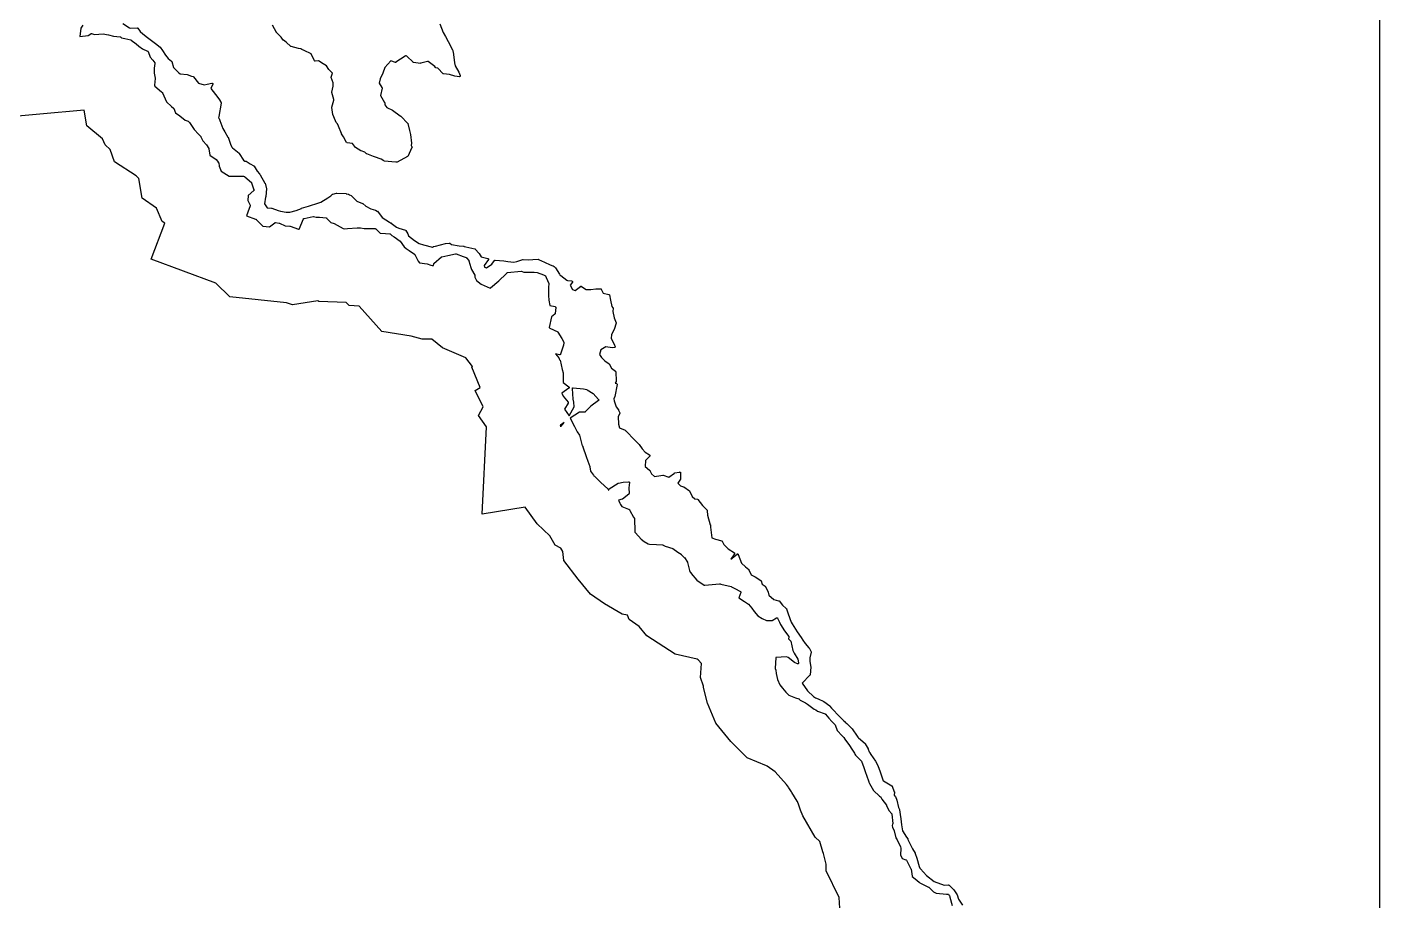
# Model space of a CAD drawing. Header units: millimetres. Extents: x 0 to 500, y 0 to 700.
# Drawn here: x 371.7 to 500, y 169.3 to 252.1 of the extents above; entities that cross this region are included whole.
import ezdxf

# ---------------------------------------------------------------- set-up
doc = ezdxf.new("R2010")
doc.units = ezdxf.units.MM
for name, color, linetype in [('CORTE', 1, 'Continuous'), ('GRABADO', 5, 'Continuous'), ('HOJA', 8, 'Continuous')]:
    doc.layers.add(name, color=color, linetype=linetype)

msp = doc.modelspace()

# ---------------------------------------------------------------- linework, layer by layer
at = {"layer": 'CORTE'}
for points in [[(380.82, 252.46), (381.45, 252.06), (381.56, 252.03), (382.17, 252.05), (382.17, 252.05), (382.18, 252.05), (382.19, 252.05), (382.19, 252.05), (382.2, 252.04), (382.21, 252.04), (382.21, 252.03), (382.22, 252.03), (382.23, 252.02), (382.23, 252.02), (382.45, 251.71), (382.7, 251.49), (383.15, 251.12), (383.53, 250.84), (383.9, 250.57), (383.91, 250.57), (384.35, 250.21), (384.35, 250.21), (384.36, 250.21), (384.36, 250.2), (384.57, 249.89), (384.86, 249.46), (385.1, 249.13), (385.43, 248.88), (385.44, 248.88), (385.44, 248.88), (385.44, 248.87), (385.45, 248.86), (385.45, 248.86), (385.46, 248.85), (385.46, 248.85), (385.6, 248.29), (386.11, 247.77), (386.24, 247.7), (386.9, 247.61), (386.9, 247.61), (386.91, 247.61), (387.31, 247.46), (387.48, 247.44), (387.49, 247.44), (387.49, 247.43), (387.5, 247.43), (387.5, 247.43), (387.51, 247.42), (387.52, 247.42), (387.52, 247.41), (387.52, 247.41), (387.99, 246.8), (388.51, 246.64), (388.81, 246.71), (389.24, 246.81), (389.25, 246.81), (389.25, 246.81), (389.26, 246.81), (389.27, 246.81), (389.27, 246.81), (389.28, 246.81), (389.29, 246.8), (389.3, 246.8), (389.3, 246.8), (389.31, 246.79), (389.31, 246.79), (389.32, 246.78), (389.32, 246.77), (389.32, 246.77), (389.33, 246.76), (389.33, 246.75), (389.33, 246.74), (389.33, 246.74), (389.33, 246.73), (389.33, 246.72), (389.33, 246.72), (389.33, 246.71), (389.16, 246.31), (389.59, 245.74), (390, 245.18), (390.01, 245.17), (390.11, 245), (390.13, 244.97), (390.14, 244.96), (390.14, 244.95), (390.14, 244.95), (390.14, 244.94), (390.14, 244.93), (390.14, 244.92), (390.14, 244.92), (389.91, 243.65), (389.91, 243.64), (389.88, 243.53), (389.93, 243.46), (389.93, 243.46), (389.93, 243.45), (389.94, 243.45), (390.02, 243.26), (390.02, 243.25), (390.29, 242.49), (390.48, 242.18), (390.78, 241.68), (390.78, 241.68), (390.79, 241.67), (391.02, 241.01), (391.1, 240.8), (391.14, 240.75), (391.15, 240.75), (391.15, 240.74), (391.2, 240.66), (391.84, 240.16), (391.84, 240.16), (391.85, 240.15), (391.85, 240.14), (392.25, 239.5), (392.37, 239.42), (392.46, 239.42), (392.47, 239.42), (392.48, 239.41), (392.48, 239.41), (392.49, 239.41), (392.49, 239.4), (392.87, 239.16), (393.24, 238.96), (393.24, 238.95), (393.25, 238.95), (393.25, 238.94), (393.26, 238.94), (393.26, 238.93), (393.56, 238.47), (393.76, 238.2), (393.79, 238.17), (393.79, 238.17), (393.8, 238.17), (393.8, 238.16), (393.8, 238.15), (393.83, 238.1), (394.29, 237.33), (394.29, 237.33), (394.3, 237.32), (394.3, 237.32), (394.43, 236.79), (394.43, 236.79), (394.43, 236.78), (394.43, 236.78), (394.36, 236.06), (394.36, 236.06), (394.36, 236.04), (394.35, 236.01), (394.25, 235.35), (394.51, 234.99), (394.91, 234.97), (394.92, 234.97), (394.93, 234.96), (395.54, 234.73), (395.77, 234.68), (396.31, 234.57), (396.66, 234.58), (397.25, 234.73), (397.74, 234.93), (397.74, 234.94), (398.41, 235.14), (398.59, 235.21), (399.21, 235.39), (399.58, 235.53), (400.26, 235.95), (400.53, 236.13), (400.7, 236.27), (400.7, 236.28), (400.71, 236.28), (400.71, 236.28), (400.72, 236.28), (400.73, 236.29), (401.07, 236.37), (401.07, 236.37), (401.08, 236.37), (401.09, 236.37), (401.97, 236.33), (401.98, 236.32), (401.98, 236.32), (402.19, 236.28), (402.2, 236.28), (402.2, 236.28), (402.21, 236.27), (402.29, 236.22), (402.45, 236.15), (402.45, 236.15), (402.46, 236.14), (402.46, 236.14), (402.99, 235.61), (403.55, 235.41), (403.56, 235.41), (403.56, 235.41), (403.56, 235.4), (403.57, 235.4), (403.86, 235.16), (404.33, 234.89), (404.76, 234.78), (404.76, 234.77), (404.77, 234.77), (404.77, 234.77), (404.93, 234.68), (404.93, 234.68), (404.94, 234.67), (404.94, 234.66), (404.95, 234.66), (405.4, 234.06), (406.11, 233.62), (406.11, 233.62), (406.12, 233.61), (406.17, 233.56), (406.22, 233.55), (406.23, 233.55), (406.23, 233.55), (406.24, 233.55), (406.25, 233.55), (406.25, 233.54), (406.26, 233.54), (406.75, 233.14), (406.97, 233.05), (407.6, 232.86), (407.61, 232.86), (407.61, 232.85), (407.62, 232.85), (407.63, 232.84), (407.63, 232.84), (407.64, 232.83), (407.64, 232.83), (407.83, 232.53), (407.83, 232.53), (407.83, 232.52), (407.91, 232.33), (408.45, 231.89), (408.92, 231.6), (409.32, 231.48), (410.16, 231.27), (410.27, 231.31), (410.28, 231.31), (410.46, 231.35), (411.39, 231.6), (411.4, 231.6), (411.75, 231.65), (411.75, 231.65), (411.76, 231.65), (411.77, 231.65), (411.77, 231.65), (411.78, 231.64), (411.79, 231.64), (411.8, 231.64), (411.8, 231.63), (411.97, 231.5), (412.71, 231.38), (413.11, 231.35), (413.11, 231.35), (413.12, 231.35), (413.13, 231.35), (413.18, 231.33), (413.32, 231.28), (414.18, 231.11), (414.19, 231.1), (414.19, 231.1), (414.2, 231.1), (414.2, 231.1), (414.21, 231.09), (414.21, 231.09), (414.22, 231.08), (414.59, 230.67), (414.59, 230.67), (414.59, 230.66), (414.78, 230.35), (415.42, 230.19), (415.43, 230.19), (415.44, 230.19), (415.44, 230.18), (415.45, 230.18), (415.46, 230.17), (415.46, 230.17), (415.46, 230.16), (415.47, 230.16), (415.47, 230.15), (415.48, 230.14), (415.48, 230.14), (415.48, 230.13), (415.48, 230.12), (415.48, 230.12), (415.48, 230.11), (415.48, 230.1), (415.47, 230.09), (415.47, 230.08), (415.06, 229.51), (415.11, 229.36), (415.28, 229.3), (415.81, 229.66), (416.05, 230.01), (416.06, 230.01), (416.06, 230.02), (416.07, 230.03), (416.08, 230.03), (416.09, 230.04), (416.09, 230.04), (416.1, 230.04), (416.11, 230.04), (416.11, 230.04), (416.12, 230.04), (416.94, 229.95), (416.95, 229.95), (417.32, 229.89), (417.88, 229.84), (418.17, 229.89), (418.74, 230.08), (418.74, 230.08), (418.75, 230.08), (418.76, 230.08), (418.76, 230.08), (419.23, 230.07), (419.68, 230.08), (420.19, 230.11), (420.2, 230.11), (420.21, 230.11), (420.22, 230.11), (420.22, 230.1), (420.79, 229.83), (421.32, 229.58), (421.59, 229.5), (421.59, 229.5), (421.6, 229.5), (421.6, 229.49), (421.71, 229.43), (421.71, 229.43), (421.72, 229.42), (421.72, 229.42), (421.81, 229.32), (421.82, 229.31), (421.82, 229.31), (422.21, 228.69), (422.25, 228.63), (422.33, 228.57), (422.91, 228.14), (422.98, 228.11), (423.38, 228.06), (423.39, 228.05), (423.39, 228.05), (423.4, 228.05), (423.41, 228.05), (423.41, 228.04), (423.42, 228.03), (423.42, 228.03), (423.43, 228.02), (423.43, 228.02), (423.43, 228.01), (423.44, 228), (423.44, 228), (423.44, 227.99), (423.44, 227.98), (423.44, 227.98), (423.44, 227.97), (423.43, 227.96), (423.43, 227.95), (423.43, 227.94), (423.23, 227.65), (423.46, 227.24), (423.71, 227.16), (424.2, 227.54), (424.21, 227.55), (424.21, 227.55), (424.22, 227.55), (424.22, 227.56), (424.23, 227.56), (424.24, 227.56), (424.25, 227.56), (424.26, 227.56), (424.26, 227.56), (424.27, 227.55), (424.28, 227.55), (424.28, 227.55), (424.29, 227.54), (424.73, 227.24), (425.19, 227.24), (425.65, 227.32), (425.65, 227.32), (426.1, 227.32), (426.11, 227.32), (426.12, 227.32), (426.12, 227.32), (426.13, 227.32), (426.14, 227.32), (426.14, 227.31), (426.15, 227.31), (426.15, 227.3), (426.16, 227.3), (426.16, 227.29), (426.17, 227.28), (426.17, 227.28), (426.34, 226.89), (426.88, 226.78), (426.89, 226.78), (426.89, 226.77), (426.9, 226.77), (426.9, 226.77), (426.91, 226.76), (426.92, 226.76), (426.92, 226.75), (426.93, 226.75), (426.93, 226.74), (426.93, 226.74), (426.94, 226.73), (427.06, 226.22), (427.16, 225.65), (427.27, 225.52), (427.28, 225.52), (427.28, 225.51), (427.29, 225.51), (427.29, 225.5), (427.29, 225.49), (427.29, 225.49), (427.29, 225.48), (427.29, 225.47), (427.28, 225.17), (427.39, 224.55), (427.57, 224.1), (427.57, 224.09), (427.57, 224.08), (427.57, 224.08), (427.57, 224.07), (427.57, 224.06), (427.57, 224.05), (427.38, 223.46), (427.38, 223.45), (427.15, 222.97), (427.1, 222.61), (427.43, 222), (427.43, 221.99), (427.43, 221.98), (427.48, 221.83), (427.48, 221.83), (427.49, 221.82), (427.49, 221.82), (427.49, 221.81), (427.48, 221.8), (427.48, 221.79), (427.48, 221.78), (427.48, 221.78), (427.47, 221.77), (427.47, 221.76), (427.46, 221.76), (427.46, 221.75), (427.46, 221.75), (427.45, 221.75), (427.44, 221.74), (427.43, 221.74), (427.42, 221.74), (427.42, 221.74), (427.2, 221.72), (427.2, 221.72), (427.19, 221.72), (426.61, 221.81), (426.13, 221.54), (426, 221.08), (426.21, 220.8), (426.51, 220.5), (426.91, 220.21), (426.91, 220.21), (426.92, 220.2), (426.92, 220.19), (426.93, 220.19), (427.14, 219.79), (427.51, 219.5), (427.51, 219.49), (427.52, 219.49), (427.52, 219.48), (427.53, 219.47), (427.53, 219.47), (427.53, 219.46), (427.54, 219.45), (427.54, 219.45), (427.6, 218.56), (427.6, 218.56), (427.59, 218.54), (427.59, 218.53), (427.59, 218.52), (427.59, 218.52), (427.5, 218.38), (427.62, 218.33), (427.63, 218.33), (427.63, 218.33), (427.64, 218.32), (427.65, 218.32), (427.65, 218.31), (427.66, 218.31), (427.66, 218.3), (427.66, 218.29), (427.67, 218.29), (427.67, 218.28), (427.67, 218.27), (427.67, 218.26), (427.67, 218.25), (427.47, 217.1), (427.46, 217.09), (427.37, 216.89), (427.39, 216.69), (427.57, 216.13), (427.8, 215.83), (427.8, 215.83), (427.81, 215.82), (427.93, 215.56), (427.93, 215.56), (427.93, 215.55), (427.93, 215.54), (427.93, 215.53), (427.93, 215.52), (427.93, 215.52), (427.93, 215.51), (427.93, 215.51), (427.93, 215.5), (427.79, 215.2), (427.8, 214.47), (427.89, 214.15), (428.44, 213.9), (428.44, 213.9), (428.45, 213.89), (428.45, 213.89), (428.46, 213.89), (428.75, 213.59), (429.09, 213.21), (429.44, 212.86), (429.76, 212.57), (429.77, 212.57), (429.77, 212.56), (430.05, 212.14), (430.32, 211.82), (430.75, 211.57), (430.76, 211.56), (430.76, 211.56), (430.77, 211.55), (430.77, 211.55), (430.78, 211.54), (430.78, 211.53), (430.78, 211.53), (430.79, 211.52), (430.79, 211.52), (430.79, 211.51), (430.79, 211.5), (430.79, 211.49), (430.79, 211.49), (430.79, 211.48), (430.78, 211.47), (430.78, 211.46), (430.78, 211.46), (430.77, 211.45), (430.36, 211.04), (430.32, 210.47), (430.76, 210.13), (430.76, 210.13), (430.77, 210.12), (430.77, 210.11), (430.78, 210.11), (430.78, 210.1), (430.93, 209.79), (431.21, 209.51), (431.81, 209.61), (432, 209.66), (432, 209.66), (432.01, 209.66), (432.02, 209.66), (432.03, 209.66), (432.04, 209.65), (432.59, 209.46), (433.1, 209.85), (433.11, 209.85), (433.11, 209.85), (433.12, 209.86), (433.13, 209.86), (433.13, 209.86), (433.6, 209.94), (433.61, 209.95), (433.62, 209.95), (433.62, 209.95), (433.63, 209.95), (433.63, 209.94), (433.64, 209.94), (433.65, 209.94), (433.66, 209.93), (433.66, 209.93), (433.67, 209.92), (433.67, 209.92), (433.68, 209.91), (433.68, 209.91), (433.68, 209.9), (433.69, 209.9), (433.69, 209.89), (433.69, 209.88), (433.7, 209.31), (433.7, 209.31), (433.7, 209.3), (433.7, 209.29), (433.69, 209.28), (433.69, 209.27), (433.69, 209.27), (433.44, 208.89), (433.68, 208.65), (433.98, 208.55), (433.98, 208.55), (433.99, 208.54), (433.99, 208.54), (434.53, 208.18), (434.53, 208.18), (434.54, 208.18), (434.54, 208.17), (434.55, 208.16), (434.55, 208.16), (434.55, 208.15), (434.78, 207.63), (435.05, 207.42), (435.29, 207.37), (435.29, 207.37), (435.3, 207.37), (435.31, 207.36), (435.31, 207.36), (435.32, 207.36), (435.32, 207.35), (435.33, 207.35), (435.33, 207.34), (435.76, 206.77), (436.2, 206.33), (436.2, 206.33), (436.2, 206.32), (436.21, 206.31), (436.21, 206.31), (436.21, 206.3), (436.21, 206.3), (436.22, 206.29), (436.22, 206.28), (436.23, 205.87), (436.51, 204.94), (436.52, 204.94), (436.52, 204.93), (436.52, 204.92), (436.52, 204.89), (436.52, 204.87), (436.52, 204.86), (436.54, 204.71), (436.65, 203.72), (437.01, 203.57), (437.59, 203.42), (437.59, 203.42), (437.61, 203.42), (437.61, 203.41), (437.62, 203.41), (437.62, 203.4), (437.63, 203.4), (437.63, 203.39), (437.64, 203.39), (437.8, 203.07), (438.2, 202.68), (438.79, 202.29), (438.79, 202.28), (438.8, 202.28), (438.8, 202.28), (438.81, 202.27), (438.81, 202.26), (438.82, 202.25), (438.82, 202.24), (438.82, 202.23), (438.82, 202.22), (438.82, 202.21), (438.81, 202.2), (438.81, 202.19), (438.47, 201.68), (439.05, 202.17), (439.05, 202.17), (439.06, 202.18), (439.07, 202.18), (439.08, 202.18), (439.09, 202.19), (439.1, 202.18), (439.1, 202.18), (439.11, 202.18), (439.12, 202.18), (439.13, 202.18), (439.13, 202.17), (439.14, 202.17), (439.14, 202.16), (439.15, 202.16), (439.15, 202.15), (439.16, 202.14), (439.16, 202.14), (439.48, 201.31), (439.84, 200.95), (440.15, 200.7), (440.16, 200.69), (440.16, 200.69), (440.17, 200.69), (440.17, 200.68), (440.17, 200.68), (440.4, 200.21), (440.76, 200.02), (440.77, 200.01), (441.3, 199.66), (441.3, 199.65), (441.31, 199.65), (441.31, 199.65), (441.32, 199.64), (441.32, 199.63), (441.33, 199.62), (441.33, 199.62), (441.42, 199.32), (441.71, 199.12), (441.72, 199.11), (441.72, 199.11), (441.73, 199.1), (441.73, 199.09), (441.74, 199.09), (442, 198.57), (442, 198.57), (442, 198.56), (442.06, 198.28), (442.53, 197.86), (442.99, 197.75), (443, 197.75), (443.01, 197.74), (443.01, 197.74), (443.02, 197.73), (443.02, 197.73), (443.03, 197.73), (443.36, 197.34), (443.71, 197.01), (443.72, 197.01), (443.72, 197), (443.73, 197), (443.73, 196.99), (443.73, 196.99), (443.89, 196.52), (444.18, 195.71), (444.23, 195.61), (444.24, 195.59), (444.27, 195.55), (444.27, 195.55), (444.75, 194.79), (445.11, 194.27), (445.28, 194.01), (445.52, 193.68), (445.86, 193.29), (445.87, 193.28), (445.87, 193.28), (446.07, 192.92), (446.07, 192.91), (446.08, 192.91), (446.08, 192.9), (446.08, 192.89), (446.08, 192.88), (446.08, 192.88), (446.08, 192.87), (446.08, 192.86), (445.94, 192.35), (445.94, 192), (446.03, 191.46), (446.03, 191.45), (446.03, 191.44), (445.98, 190.73), (445.98, 190.73), (445.98, 190.72), (445.98, 190.71), (445.97, 190.7), (445.97, 190.7), (445.97, 190.69), (445.96, 190.69), (445.21, 189.94), (445.71, 189.21), (446.3, 188.68), (446.39, 188.61), (446.4, 188.61), (446.47, 188.56), (446.74, 188.44), (447.28, 188.2), (447.28, 188.19), (447.29, 188.19), (447.83, 187.78), (447.84, 187.78), (447.84, 187.77), (447.85, 187.77), (447.99, 187.56), (448.16, 187.41), (448.16, 187.41), (448.64, 186.9), (449.14, 186.39), (449.3, 186.26), (449.3, 186.26), (449.31, 186.25), (449.44, 186.1), (449.96, 185.61), (449.97, 185.61), (449.97, 185.6), (450.44, 184.9), (450.51, 184.83), (450.51, 184.83), (450.51, 184.83), (450.55, 184.76), (451.18, 184.21), (451.19, 184.21), (451.19, 184.2), (451.2, 184.2), (451.48, 183.7), (451.48, 183.69), (451.49, 183.69), (451.57, 183.42), (451.64, 183.35), (451.64, 183.35), (451.64, 183.34), (451.65, 183.33), (451.65, 183.33), (451.72, 183.17), (452.16, 182.55), (452.17, 182.54), (452.43, 182.06), (452.44, 182.06), (452.44, 182.05), (452.57, 181.62), (452.91, 180.69), (452.91, 180.69), (452.91, 180.69), (452.92, 180.69), (452.92, 180.69), (453.71, 180.21), (453.72, 180.21), (453.73, 180.21), (453.73, 180.2), (453.73, 180.2), (453.74, 180.19), (453.74, 180.18), (453.74, 180.18), (453.95, 179.65), (453.95, 179.64), (453.96, 179.63), (453.96, 179.63), (453.96, 179.62), (453.95, 179.33), (454.05, 179.2), (454.06, 179.19), (454.06, 179.18), (454.19, 178.86), (454.2, 178.85), (454.36, 178.16), (454.44, 177.95), (454.45, 177.94), (454.45, 177.94), (454.51, 177.5), (454.58, 177.07), (454.58, 177.07), (454.64, 176.52), (454.74, 175.93), (455.12, 175.35), (455.23, 175.18), (455.23, 175.17), (455.25, 175.14), (455.25, 175.13), (455.28, 175.06), (455.67, 174.25), (455.93, 173.81), (455.94, 173.8), (455.94, 173.8), (456.1, 173.36), (456.1, 173.36), (456.32, 172.56), (456.39, 172.41), (456.39, 172.41), (456.39, 172.4), (456.4, 172.36), (456.44, 172.34), (456.44, 172.33), (457.02, 171.71), (457.73, 171.14), (457.73, 171.14), (457.74, 171.14), (457.75, 171.13), (457.75, 171.13), (458.67, 170.8), (459.1, 170.81), (459.12, 170.81), (459.13, 170.81), (459.13, 170.8), (459.14, 170.8), (459.15, 170.8), (459.15, 170.79), (459.15, 170.79), (459.61, 170.36), (459.61, 170.36), (459.61, 170.35), (459.93, 169.89), (459.93, 169.88), (459.93, 169.87), (459.93, 169.87), (460.04, 169.45), (460.42, 168.9)], [(410.86, 252.41), (411.17, 251.59), (411.4, 251.22), (411.41, 251.22), (411.65, 250.75), (412.06, 249.95), (412.09, 249.89), (412.09, 249.89), (412.11, 249.85), (412.11, 249.84), (412.11, 249.84), (412.13, 249.76), (412.27, 248.73), (412.33, 248.44), (412.67, 247.85), (412.67, 247.85), (412.68, 247.85), (412.81, 247.52), (412.81, 247.51), (412.81, 247.5), (412.81, 247.5), (412.81, 247.49), (412.81, 247.48), (412.81, 247.47), (412.81, 247.47), (412.81, 247.46), (412.8, 247.45), (412.8, 247.45), (412.79, 247.44), (412.79, 247.43), (412.77, 247.42), (412.76, 247.42), (412.75, 247.42), (412.75, 247.42), (412.74, 247.41), (412.73, 247.41), (412.3, 247.45), (412.3, 247.45), (412.29, 247.45), (411.78, 247.62), (411.22, 247.68), (411.21, 247.68), (411.21, 247.68), (411.2, 247.68), (411.2, 247.69), (411.19, 247.69), (411.18, 247.69), (411.18, 247.7), (410.67, 248.21), (410.48, 248.27), (410.48, 248.27), (410.47, 248.28), (410.47, 248.28), (410.46, 248.28), (410.46, 248.29), (410.45, 248.29), (410.38, 248.39), (409.75, 248.86), (409.7, 248.87), (409.05, 248.69), (409.05, 248.69), (409.04, 248.69), (409.03, 248.68), (408.37, 248.76), (408.37, 248.76), (408.36, 248.76), (408.35, 248.77), (408.34, 248.77), (408.33, 248.78), (408.33, 248.78), (407.74, 249.37), (407.67, 249.39), (407.67, 249.39), (407.66, 249.4), (407.66, 249.4), (407.65, 249.4), (407.65, 249.41), (407.63, 249.42), (407.63, 249.42), (407.61, 249.38), (407.61, 249.38), (407.6, 249.37), (407.6, 249.36), (407.59, 249.36), (407.59, 249.35), (407.59, 249.35), (406.71, 248.78), (406.71, 248.77), (406.7, 248.77), (406.69, 248.77), (406.68, 248.77), (406.68, 248.77), (406.66, 248.77), (406.65, 248.77), (406.65, 248.77), (406.22, 248.92), (405.66, 248.3), (405.45, 247.76), (405.45, 247.75), (405.2, 247.21), (405.11, 246.8), (405.38, 246.39), (405.38, 246.38), (405.38, 246.38), (405.39, 246.37), (405.39, 246.36), (405.39, 246.36), (405.39, 246.34), (405.39, 246.33), (405.23, 245.64), (405.23, 245.64), (405.63, 244.98), (405.64, 244.98), (405.64, 244.97), (405.64, 244.96), (405.64, 244.95), (405.64, 244.95), (405.65, 244.74), (405.83, 244.51), (406.38, 244.24), (406.38, 244.24), (407.12, 243.71), (407.15, 243.69), (407.16, 243.69), (407.17, 243.68), (407.17, 243.67), (407.19, 243.65), (407.81, 243.02), (407.82, 243.02), (407.82, 243.01), (407.83, 243.01), (407.83, 243), (407.83, 242.99), (408, 242.32), (408.1, 241.94), (408.1, 241.93), (408.19, 241.12), (408.19, 241.11), (408.19, 241.1), (408.19, 241.1), (408.14, 240.9), (408.22, 240.78), (408.22, 240.78), (408.22, 240.77), (408.23, 240.76), (408.23, 240.76), (408.23, 240.75), (408.23, 240.74), (408.23, 240.74), (408.23, 240.73), (408.22, 240.72), (407.82, 239.86), (407.82, 239.86), (407.81, 239.85), (407.81, 239.85), (407.8, 239.84), (407.79, 239.84), (406.82, 239.31), (406.81, 239.31), (406.81, 239.3), (406.8, 239.3), (406.79, 239.3), (406.78, 239.3), (406.78, 239.3), (406.77, 239.3), (406.76, 239.3), (406.76, 239.3), (406.75, 239.31), (406.75, 239.31), (406.74, 239.31), (406.73, 239.31), (406.73, 239.3), (406.72, 239.3), (406.71, 239.3), (406.7, 239.3), (406.7, 239.3), (405.59, 239.42), (405.58, 239.42), (405.58, 239.43), (405.57, 239.43), (405.56, 239.43), (405.56, 239.43), (405.31, 239.6), (404.67, 239.83), (404.58, 239.84), (404.57, 239.84), (404.57, 239.84), (403.93, 240.11), (403.93, 240.12), (403.92, 240.12), (403.92, 240.12), (403.76, 240.25), (403.4, 240.39), (403.4, 240.39), (403.39, 240.4), (402.88, 240.69), (402.88, 240.69), (402.87, 240.7), (402.87, 240.7), (402.86, 240.71), (402.58, 241.08), (402.08, 241.16), (402.08, 241.16), (402.07, 241.16), (402.06, 241.17), (402.05, 241.17), (402.05, 241.17), (402.04, 241.18), (402.04, 241.18), (402.03, 241.19), (402.03, 241.19), (401.72, 241.7), (401.53, 242.01), (401.53, 242.01), (401.53, 242.02), (401.27, 242.74), (401.16, 242.94), (401.05, 243.06), (401.04, 243.06), (401.04, 243.07), (401.04, 243.07), (401.03, 243.08), (400.81, 243.6), (400.71, 243.82), (400.71, 243.83), (400.71, 243.84), (400.71, 243.84), (400.64, 244.5), (400.64, 244.5), (400.64, 244.51), (400.64, 244.52), (400.64, 244.52), (400.83, 245.18), (400.81, 245.24), (400.64, 245.92), (400.64, 245.92), (400.64, 245.93), (400.64, 245.94), (400.64, 245.95), (400.76, 246.53), (400.74, 246.82), (400.55, 247.33), (400.55, 247.33), (400.55, 247.34), (400.55, 247.35), (400.54, 247.36), (400.55, 247.36), (400.55, 247.37), (400.55, 247.38), (400.68, 247.75), (400.34, 248.09), (400.34, 248.09), (400.34, 248.09), (400.13, 248.44), (399.79, 248.65), (399.35, 248.91), (399.05, 248.89), (399.05, 248.89), (399.04, 248.89), (399.03, 248.89), (399.02, 248.89), (399.02, 248.89), (399.01, 248.89), (399, 248.9), (399, 248.9), (398.99, 248.91), (398.99, 248.91), (398.98, 248.92), (398.98, 248.93), (398.66, 249.59), (398, 249.91), (397.79, 249.99), (397.78, 249.99), (397.78, 249.99), (397.69, 250.05), (397.48, 250.08), (397.48, 250.08), (396.78, 250.28), (396.77, 250.28), (396.77, 250.29), (396.76, 250.29), (396.75, 250.29), (396.3, 250.68), (396.03, 250.87), (396.02, 250.88), (396.02, 250.88), (396.01, 250.89), (395.82, 251.16), (395.4, 251.58), (395.4, 251.58), (395.4, 251.59), (395.39, 251.59), (395.01, 252.3)], [(448.81, 168.1), (448.74, 169.62), (447.48, 172.14), (447.5, 172.79), (447.25, 173.8), (447.19, 173.96), (446.89, 174.94), (446.44, 175.35), (445.29, 177.36), (445.07, 177.9), (444.99, 178.1), (444.9, 178.36), (444.77, 178.71), (444.74, 178.74), (444.24, 179.56), (444.2, 179.63), (443.96, 180.02), (443.91, 180.09), (443.74, 180.32), (442.65, 181.53), (441.91, 182.06), (441.83, 182.11), (440.01, 182.85), (438.45, 184.4), (437.9, 185.09), (437.05, 186.16), (436.24, 188.04), (435.87, 189.52), (435.85, 189.66), (435.59, 190.47), (435.67, 191.8), (435.37, 192.15), (435.26, 192.21), (433.19, 192.68), (430.48, 194.42), (429.77, 195.31), (428.82, 195.97), (428.66, 196.38), (428.16, 196.48), (426.47, 197.46), (425.16, 198.38), (423.97, 199.79), (422.63, 201.55), (422.53, 202.41), (422.34, 202.73), (421.8, 203.02), (421.29, 203.9), (420.11, 205.05), (418.96, 206.63), (414.89, 205.95), (415.28, 214.23), (414.53, 215.3), (414.96, 216.14), (414.22, 217.67), (414.68, 217.96), (413.9, 219.9), (413.96, 219.94), (413.33, 220.76), (411.12, 221.71), (410.11, 222.53), (409.18, 222.53), (408.14, 222.82), (405.37, 223.27), (403.23, 225.68), (402.28, 225.73), (401.99, 226), (399.39, 226.11), (399.29, 226.18), (396.9, 225.78), (396.32, 225.97), (390.97, 226.56), (389.62, 227.85), (383.49, 230.11), (384.78, 233.53), (384.53, 233.68), (384.01, 234.95), (382.63, 235.9), (382.33, 237.76), (382.09, 238.03), (380.02, 239.36), (379.6, 240.5), (379.15, 240.96), (378.87, 241.54), (377.4, 242.77), (377.13, 244.24), (368.7, 243.48)]]:
    msp.add_lwpolyline(points, dxfattribs=at)
at = {"layer": 'GRABADO'}
msp.add_lwpolyline([(377.03, 252.3), (376.82, 252.01), (376.73, 251.24), (377.52, 251.31), (377.79, 251.49), (377.8, 251.5), (377.8, 251.5), (377.81, 251.5), (377.82, 251.5), (377.83, 251.51), (377.83, 251.51), (377.84, 251.51), (377.85, 251.5), (378.14, 251.41), (378.95, 251.48), (378.95, 251.48), (378.96, 251.48), (379.27, 251.42), (379.44, 251.39), (379.44, 251.39), (379.92, 251.26), (380.55, 251.19), (380.55, 251.19), (380.56, 251.19), (380.56, 251.19), (380.57, 251.18), (380.58, 251.18), (380.69, 251.1), (380.99, 251.03), (381.57, 250.9), (381.58, 250.9), (381.59, 250.89), (381.59, 250.89), (381.6, 250.89), (382.08, 250.53), (382.34, 250.31), (382.66, 250.07), (383.16, 249.85), (383.16, 249.85), (383.17, 249.84), (383.18, 249.84), (383.18, 249.83), (383.19, 249.83), (383.19, 249.82), (383.19, 249.82), (383.2, 249.81), (383.41, 249.27), (383.64, 248.97), (383.83, 248.72), (383.83, 248.72), (383.83, 248.71), (383.84, 248.7), (383.84, 248.7), (383.84, 248.69), (383.84, 248.68), (383.84, 248.67), (383.84, 248.67), (383.77, 248.23), (383.78, 247.75), (383.87, 247.27), (383.87, 247.26), (383.87, 247.25), (383.81, 246.62), (383.83, 246.52), (384.47, 245.99), (384.52, 245.96), (384.53, 245.95), (384.53, 245.95), (384.54, 245.94), (384.55, 245.93), (384.55, 245.92), (384.56, 245.92), (384.56, 245.91), (384.56, 245.91), (384.56, 245.9), (384.56, 245.89), (384.96, 245.04), (385.41, 244.59), (385.62, 244.42), (385.63, 244.42), (385.63, 244.41), (385.64, 244.41), (385.64, 244.4), (385.64, 244.4), (385.64, 244.39), (385.79, 243.98), (386.21, 243.71), (386.21, 243.7), (386.72, 243.3), (386.99, 243.21), (387, 243.21), (387.01, 243.21), (387.01, 243.2), (387.02, 243.2), (387.02, 243.19), (387.13, 243.09), (387.13, 243.08), (387.14, 243.08), (387.56, 242.41), (387.97, 241.96), (388.2, 241.75), (388.2, 241.75), (388.21, 241.74), (388.21, 241.74), (388.21, 241.73), (388.41, 241.33), (388.73, 240.96), (388.73, 240.96), (388.96, 240.61), (388.97, 240.61), (388.97, 240.6), (388.97, 240.59), (388.97, 240.58), (389.07, 239.97), (389.66, 239.57), (389.66, 239.56), (389.66, 239.56), (389.67, 239.56), (389.8, 239.41), (389.8, 239.4), (389.89, 239.26), (389.89, 239.26), (389.89, 239.25), (389.89, 239.25), (389.9, 239.24), (389.95, 238.93), (390.15, 238.45), (390.9, 237.98), (390.92, 237.98), (391, 237.98), (392.22, 237.99), (392.23, 237.99), (392.24, 237.99), (392.24, 237.99), (392.25, 237.98), (392.35, 237.95), (392.35, 237.94), (392.36, 237.94), (392.36, 237.94), (392.37, 237.93), (393, 237.39), (393.01, 237.38), (393.01, 237.38), (393.01, 237.37), (393.02, 237.36), (393.02, 237.36), (393.24, 236.69), (393.25, 236.69), (393.25, 236.68), (393.25, 236.67), (393.25, 236.66), (393.24, 236.65), (393.24, 236.64), (393.23, 236.63), (393.23, 236.62), (393.22, 236.62), (392.68, 236.14), (392.67, 235.68), (392.89, 235.24), (392.89, 235.24), (392.89, 235.23), (392.89, 235.22), (392.89, 235.22), (392.89, 235.21), (392.89, 235.2), (392.89, 235.19), (392.89, 235.18), (392.66, 234.59), (392.53, 234.24), (393.39, 233.92), (393.41, 233.91), (393.42, 233.91), (393.42, 233.91), (393.42, 233.91), (393.43, 233.91), (393.43, 233.9), (393.44, 233.9), (393.45, 233.9), (393.45, 233.89), (393.46, 233.89), (394.08, 233.26), (394.72, 233.19), (395.22, 233.58), (395.23, 233.58), (395.24, 233.59), (395.24, 233.59), (395.25, 233.59), (395.26, 233.59), (395.26, 233.59), (395.27, 233.59), (395.28, 233.59), (395.64, 233.53), (395.65, 233.53), (395.65, 233.53), (395.66, 233.53), (396.2, 233.28), (396.66, 233.24), (396.66, 233.24), (396.67, 233.24), (397.47, 232.97), (397.53, 232.98), (397.95, 233.94), (397.95, 233.95), (397.95, 233.96), (397.96, 233.96), (397.97, 233.97), (397.97, 233.98), (397.99, 233.98), (398, 233.99), (398, 233.99), (398.86, 234.16), (398.87, 234.16), (398.88, 234.16), (398.88, 234.16), (398.89, 234.16), (399.13, 234.11), (399.47, 234.11), (399.47, 234.11), (400.08, 234.04), (400.09, 234.04), (400.1, 234.04), (400.11, 234.03), (400.11, 234.03), (400.12, 234.03), (400.12, 234.02), (400.54, 233.6), (400.86, 233.49), (400.86, 233.49), (401.43, 233.2), (401.43, 233.19), (401.69, 233.02), (401.87, 233.01), (402.1, 233.04), (402.1, 233.04), (403.04, 233.09), (403.31, 233.1), (403.32, 233.1), (403.33, 233.1), (403.7, 233.03), (404.29, 233.02), (404.74, 233.02), (404.74, 233.02), (404.75, 233.02), (404.76, 233.02), (404.76, 233.02), (404.77, 233.01), (404.78, 233.01), (404.78, 233), (404.79, 233), (405.2, 232.59), (405.73, 232.56), (405.73, 232.56), (406.13, 232.53), (406.13, 232.53), (406.14, 232.53), (406.15, 232.53), (406.15, 232.52), (406.16, 232.52), (406.16, 232.52), (406.33, 232.38), (406.54, 232.23), (407.09, 231.84), (407.1, 231.84), (407.1, 231.83), (407.11, 231.83), (407.11, 231.82), (407.49, 231.28), (407.68, 231.12), (407.97, 230.93), (407.97, 230.93), (408.47, 230.59), (408.47, 230.59), (408.48, 230.58), (408.48, 230.58), (408.48, 230.57), (408.49, 230.57), (408.81, 229.94), (408.95, 229.78), (409.65, 229.67), (409.66, 229.67), (410.02, 229.56), (410.14, 229.53), (410.27, 229.53), (410.29, 229.67), (410.29, 229.68), (410.3, 229.69), (410.3, 229.69), (410.3, 229.7), (410.31, 229.71), (411.04, 230.33), (411.05, 230.34), (411.06, 230.34), (411.06, 230.35), (411.07, 230.35), (411.63, 230.47), (412.36, 230.64), (412.36, 230.64), (412.37, 230.64), (412.39, 230.64), (412.39, 230.64), (412.4, 230.63), (412.41, 230.63), (413.09, 230.36), (413.36, 230.27), (413.36, 230.27), (413.37, 230.26), (413.37, 230.26), (413.38, 230.25), (413.38, 230.25), (413.61, 230), (413.61, 230), (413.62, 229.99), (413.62, 229.98), (413.63, 229.98), (413.63, 229.97), (413.81, 229.32), (413.88, 229.15), (414.18, 228.61), (414.18, 228.6), (414.18, 228.59), (414.18, 228.59), (414.18, 228.58), (414.2, 228.4), (414.35, 228.1), (414.79, 227.75), (415.64, 227.38), (415.66, 227.4), (416.45, 228.07), (417.15, 228.72), (417.24, 228.83), (417.25, 228.83), (417.25, 228.84), (417.26, 228.84), (417.26, 228.85), (417.27, 228.85), (417.28, 228.85), (417.29, 228.85), (417.29, 228.85), (418.57, 228.97), (418.58, 228.97), (418.59, 228.97), (418.59, 228.97), (418.67, 228.95), (418.68, 228.95), (418.83, 228.9), (419.8, 228.88), (419.81, 228.88), (420.08, 228.87), (420.09, 228.87), (420.1, 228.86), (420.1, 228.86), (420.68, 228.64), (420.68, 228.64), (420.83, 228.57), (420.84, 228.56), (420.85, 228.56), (420.85, 228.55), (420.86, 228.55), (420.86, 228.54), (420.87, 228.54), (420.96, 228.37), (421.21, 227.81), (421.21, 227.81), (421.21, 227.8), (421.21, 227.79), (421.21, 227.79), (421.21, 227.78), (421.21, 227.77), (421.17, 227.48), (421.17, 226.56), (421.2, 226.36), (421.21, 226.23), (421.29, 225.74), (421.79, 225.62), (421.8, 225.61), (421.81, 225.61), (421.81, 225.61), (421.82, 225.6), (421.83, 225.6), (421.83, 225.59), (421.84, 225.59), (421.84, 225.58), (421.84, 225.58), (421.85, 225.57), (421.85, 225.56), (421.85, 225.55), (421.85, 225.54), (421.8, 224.97), (421.8, 224.96), (421.79, 224.95), (421.79, 224.95), (421.79, 224.94), (421.79, 224.94), (421.78, 224.93), (421.78, 224.92), (421.77, 224.92), (421.45, 224.65), (421.24, 223.64), (421.31, 223.57), (422.04, 223.22), (422.04, 223.22), (422.05, 223.21), (422.06, 223.21), (422.06, 223.21), (422.07, 223.2), (422.07, 223.19), (422.43, 222.6), (422.57, 222.38), (422.57, 222.37), (422.57, 222.37), (422.61, 222.21), (422.61, 222.2), (422.62, 222.2), (422.62, 222.19), (422.62, 222.18), (422.58, 221.98), (422.58, 221.98), (422.31, 221.12), (422.31, 221.11), (422.31, 221.1), (422.3, 221.1), (422.3, 221.09), (422.29, 221.09), (422.29, 221.08), (422.28, 221.08), (422.27, 221.07), (422.26, 221.07), (422.25, 221.07), (422.24, 221.06), (422.24, 221.06), (422.23, 221.07), (422.22, 221.07), (421.84, 221.16), (422.14, 220.77), (422.14, 220.76), (422.15, 220.76), (422.19, 220.68), (422.25, 220.56), (422.26, 220.55), (422.26, 220.55), (422.48, 219.65), (422.56, 219.34), (422.56, 219.34), (422.56, 219.33), (422.57, 218.87), (422.55, 218.42), (423.1, 218.01), (423.1, 218), (423.1, 218), (423.11, 217.99), (423.11, 217.99), (423.12, 217.98), (423.12, 217.97), (423.12, 217.97), (423.12, 217.96), (423.12, 217.96), (423.12, 217.94), (423.12, 217.94), (423.12, 217.93), (423.12, 217.92), (423.12, 217.91), (423.11, 217.91), (423.11, 217.9), (423.1, 217.9), (423.1, 217.89), (423.09, 217.89), (422.44, 217.42), (422.55, 217.13), (423.03, 216.56), (423.03, 216.56), (423.04, 216.55), (423.04, 216.54), (423.04, 216.54), (423.04, 216.53), (423.04, 216.52), (423.05, 216.52), (423.05, 216.51), (423.04, 216.5), (423.04, 216.5), (423.04, 216.49), (423.04, 216.48), (423.04, 216.48), (422.68, 215.89), (423.12, 215.27), (423.6, 216.13), (423.56, 216.56), (423.51, 216.86), (423.51, 216.86), (423.43, 217.86), (423.43, 217.86), (423.43, 217.87), (423.43, 217.88), (423.44, 217.9), (423.45, 217.91), (423.46, 217.92), (423.46, 217.92), (423.47, 217.93), (423.48, 217.93), (423.48, 217.93), (423.49, 217.93), (423.5, 217.93), (423.51, 217.93), (423.51, 217.93), (424.48, 217.83), (424.48, 217.83), (424.8, 217.76), (424.81, 217.75), (424.82, 217.75), (424.82, 217.75), (425.4, 217.4), (425.41, 217.4), (425.41, 217.39), (425.42, 217.39), (425.91, 216.82), (425.92, 216.82), (425.92, 216.81), (425.92, 216.81), (425.93, 216.8), (425.93, 216.79), (425.93, 216.79), (425.93, 216.78), (425.93, 216.77), (425.93, 216.75), (425.93, 216.75), (425.92, 216.74), (425.91, 216.73), (425.9, 216.72), (425.17, 216.19), (424.66, 215.65), (424.65, 215.64), (424.65, 215.64), (424.64, 215.63), (424.63, 215.63), (424.63, 215.63), (424.62, 215.63), (424.61, 215.63), (424.12, 215.62), (423.23, 215.06), (423.62, 214.25), (423.89, 213.77), (424.11, 213.44), (424.11, 213.44), (424.11, 213.43), (424.12, 213.43), (424.37, 212.42), (424.38, 212.42), (424.38, 212.42), (424.39, 212.41), (424.39, 212.41), (424.4, 212.4), (424.4, 212.39), (424.41, 212.39), (424.41, 212.38), (424.41, 212.37), (424.41, 212.37), (424.42, 212.36), (424.42, 212.32), (424.73, 211.43), (424.89, 210.99), (425.08, 210.46), (425.08, 210.45), (425.08, 210.45), (425.15, 210.03), (425.43, 209.64), (425.48, 209.6), (425.48, 209.6), (425.52, 209.56), (426.14, 208.95), (426.8, 208.34), (426.8, 208.33), (426.82, 208.31), (426.82, 208.31), (426.83, 208.3), (426.83, 208.3), (426.83, 208.29), (426.84, 208.29), (426.84, 208.26), (426.89, 208.23), (426.89, 208.3), (426.89, 208.3), (426.89, 208.32), (426.89, 208.33), (426.9, 208.34), (426.9, 208.35), (426.92, 208.36), (427.79, 208.89), (427.8, 208.89), (427.8, 208.89), (427.81, 208.89), (428.26, 208.98), (428.26, 208.98), (428.76, 209.03), (428.77, 209.03), (428.77, 209.03), (428.78, 209.03), (428.79, 209.03), (428.8, 209.02), (428.8, 209.02), (428.81, 209.02), (428.81, 209.01), (428.82, 209.01), (428.82, 209), (428.83, 209), (428.83, 208.99), (428.84, 208.98), (428.84, 208.98), (428.84, 208.97), (428.84, 208.96), (428.84, 208.95), (428.8, 208.46), (428.81, 207.91), (428.81, 207.91), (428.81, 207.9), (428.8, 207.89), (428.8, 207.88), (428.79, 207.87), (428.79, 207.86), (428.19, 207.37), (428.18, 207.37), (428.17, 207.36), (428.16, 207.36), (428.16, 207.36), (427.82, 207.29), (427.92, 206.99), (428.01, 206.87), (428.01, 206.87), (428.12, 206.69), (428.74, 206.43), (428.79, 206.42), (428.79, 206.42), (428.8, 206.42), (428.81, 206.41), (428.82, 206.41), (428.82, 206.4), (428.83, 206.4), (428.83, 206.39), (428.84, 206.39), (428.84, 206.38), (428.85, 206.38), (428.85, 206.37), (428.87, 206.3), (429.23, 205.68), (429.31, 205.54), (429.32, 205.54), (429.32, 205.53), (429.32, 205.52), (429.32, 205.51), (429.32, 205.51), (429.36, 204.34), (429.37, 204.26), (429.43, 204.17), (429.94, 203.58), (430.25, 203.36), (430.63, 203.14), (430.73, 203.12), (431.42, 203.07), (431.97, 203.05), (431.97, 203.05), (431.98, 203.05), (431.99, 203.05), (431.99, 203.05), (432, 203.04), (432.05, 203.01), (432.24, 202.93), (432.95, 202.7), (432.96, 202.7), (432.96, 202.7), (432.97, 202.69), (433.43, 202.36), (433.74, 202.15), (433.74, 202.15), (433.74, 202.14), (434.04, 201.85), (434.04, 201.84), (434.05, 201.84), (434.34, 201.4), (434.34, 201.4), (434.34, 201.39), (434.35, 201.38), (434.35, 201.38), (434.54, 200.63), (434.6, 200.47), (434.64, 200.45), (434.64, 200.45), (434.65, 200.45), (434.66, 200.44), (434.66, 200.43), (434.67, 200.43), (434.67, 200.42), (434.68, 200.42), (434.68, 200.41), (434.7, 200.34), (435.22, 199.69), (435.94, 199.24), (435.97, 199.23), (435.98, 199.23), (435.98, 199.23), (435.99, 199.23), (436, 199.22), (436, 199.22), (437.37, 199.35), (437.38, 199.35), (437.38, 199.35), (437.39, 199.34), (437.39, 199.34), (437.4, 199.34), (437.4, 199.34), (437.4, 199.34), (437.41, 199.34), (437.41, 199.34), (437.42, 199.34), (437.43, 199.34), (437.43, 199.34), (437.52, 199.33), (437.52, 199.33), (438.5, 199.09), (438.51, 199.08), (438.51, 199.08), (438.83, 198.91), (439.37, 198.62), (439.37, 198.62), (439.38, 198.61), (439.38, 198.61), (439.39, 198.6), (439.39, 198.6), (439.4, 198.59), (439.4, 198.58), (439.4, 198.58), (439.4, 198.57), (439.4, 198.56), (439.4, 198.55), (439.4, 198.55), (439.4, 198.54), (439.4, 198.53), (439.21, 198.01), (439.75, 197.69), (439.75, 197.69), (440.13, 197.42), (440.14, 197.42), (440.14, 197.41), (440.46, 197.05), (440.46, 197.05), (440.67, 196.73), (441.02, 196.33), (441.43, 196.08), (441.84, 195.88), (442.39, 195.88), (442.79, 196.13), (442.8, 196.13), (442.81, 196.14), (442.81, 196.14), (442.82, 196.14), (442.83, 196.14), (442.84, 196.14), (442.84, 196.14), (442.85, 196.14), (442.86, 196.13), (442.87, 196.13), (442.87, 196.13), (442.88, 196.12), (442.88, 196.12), (442.89, 196.11), (442.89, 196.1), (442.89, 196.1), (443.08, 195.72), (443.17, 195.51), (443.55, 194.89), (443.96, 194.37), (443.96, 194.36), (443.96, 194.36), (443.97, 194.35), (443.97, 194.34), (443.97, 194.34), (443.97, 194.33), (443.97, 194.32), (443.97, 194.31), (443.97, 194.31), (443.97, 194.3), (443.92, 194.14), (444.11, 193.94), (444.12, 193.94), (444.12, 193.94), (444.13, 193.93), (444.13, 193.92), (444.13, 193.92), (444.13, 193.91), (444.35, 193.04), (444.45, 192.77), (444.81, 192.22), (444.81, 192.22), (444.82, 192.21), (444.82, 192.2), (444.82, 192.2), (444.88, 191.85), (444.88, 191.85), (444.88, 191.84), (444.88, 191.83), (444.88, 191.82), (444.88, 191.81), (444.87, 191.81), (444.87, 191.8), (444.86, 191.79), (444.85, 191.78), (444.84, 191.78), (444.84, 191.77), (444.83, 191.77), (444.82, 191.77), (444.81, 191.77), (444.81, 191.77), (444.8, 191.77), (444.79, 191.77), (444.78, 191.77), (444.78, 191.77), (444.49, 191.89), (444.49, 191.9), (444.48, 191.9), (443.89, 192.37), (443.74, 192.42), (442.72, 192.36), (442.66, 191.34), (442.71, 191.17), (442.71, 191.17), (442.71, 191.16), (442.75, 190.84), (442.89, 190.28), (443.1, 189.79), (443.36, 189.47), (443.67, 189.08), (443.96, 188.8), (444.6, 188.54), (444.9, 188.45), (444.9, 188.45), (444.91, 188.44), (444.91, 188.44), (444.92, 188.44), (444.92, 188.43), (445.02, 188.33), (445.54, 188.07), (445.54, 188.06), (445.73, 187.94), (445.73, 187.94), (446.37, 187.48), (446.5, 187.42), (446.5, 187.41), (446.51, 187.41), (446.67, 187.29), (447.4, 187.02), (447.4, 187.01), (447.41, 187.01), (447.42, 187), (447.42, 187), (447.43, 187), (447.74, 186.62), (448.04, 186.3), (448.34, 186), (448.34, 185.99), (448.34, 185.99), (448.35, 185.98), (448.35, 185.98), (448.53, 185.46), (449.01, 184.94), (449.16, 184.8), (449.16, 184.8), (449.17, 184.79), (449.17, 184.79), (449.26, 184.64), (449.71, 184.03), (449.71, 184.03), (449.93, 183.68), (450.17, 183.29), (450.21, 183.21), (450.28, 183.11), (450.84, 182.55), (450.84, 182.55), (450.84, 182.54), (450.85, 182.54), (450.85, 182.53), (451.06, 181.93), (451.19, 181.55), (451.5, 180.68), (451.53, 180.58), (451.55, 180.55), (451.59, 180.44), (451.98, 179.76), (452.54, 179.24), (452.66, 179.16), (452.67, 179.15), (452.68, 179.15), (452.68, 179.14), (452.68, 179.14), (452.69, 179.13), (452.69, 179.13), (452.77, 178.95), (453.21, 178.36), (453.22, 178.36), (453.22, 178.35), (453.45, 177.87), (453.71, 177.55), (453.71, 177.54), (453.71, 177.54), (453.72, 177.53), (453.72, 177.52), (453.72, 177.52), (453.72, 177.51), (453.81, 176.63), (453.81, 176.63), (453.81, 176.62), (453.81, 176.61), (453.8, 176.61), (453.75, 176.43), (453.79, 176.29), (453.93, 175.95), (453.93, 175.94), (454.09, 175.29), (454.24, 175.09), (454.24, 175.08), (454.24, 175.08), (454.53, 174.42), (454.53, 174.42), (454.57, 174.31), (454.57, 174.3), (454.57, 174.29), (454.57, 174.28), (454.54, 173.66), (454.71, 173.33), (455.06, 173.2), (455.07, 173.2), (455.08, 173.2), (455.08, 173.19), (455.08, 173.19), (455.09, 173.18), (455.1, 173.17), (455.1, 173.17), (455.38, 172.66), (455.38, 172.66), (455.53, 172.34), (455.53, 172.33), (455.54, 172.32), (455.65, 171.65), (455.65, 171.64), (455.65, 171.61), (455.94, 171.38), (456.32, 171.06), (456.32, 171.06), (456.35, 171.03), (456.37, 171.02), (457.21, 170.61), (457.21, 170.61), (457.22, 170.6), (457.22, 170.6), (457.66, 170.16), (457.92, 170.04), (458.92, 169.95), (459.03, 169.95), (459.04, 169.95), (459.05, 169.95), (459.05, 169.95), (459.06, 169.94), (459.07, 169.94), (459.07, 169.93), (459.08, 169.93), (459.13, 169.88), (459.13, 169.88), (459.14, 169.87), (459.17, 169.82), (459.18, 169.81), (459.18, 169.81), (459.18, 169.8), (459.22, 169.66), (459.45, 168.86)], dxfattribs=at)
msp.add_lwpolyline([(422.38, 214.29), (422.66, 214.65), (422.3, 214.38), (422.29, 214.28), (422.38, 214.29)], close=True, dxfattribs=at)
at = {"layer": 'HOJA'}
msp.add_lwpolyline([(0, 0), (500, 0), (500, 700), (0, 700)], close=True, dxfattribs=at)

doc.saveas('drawing.dxf')
